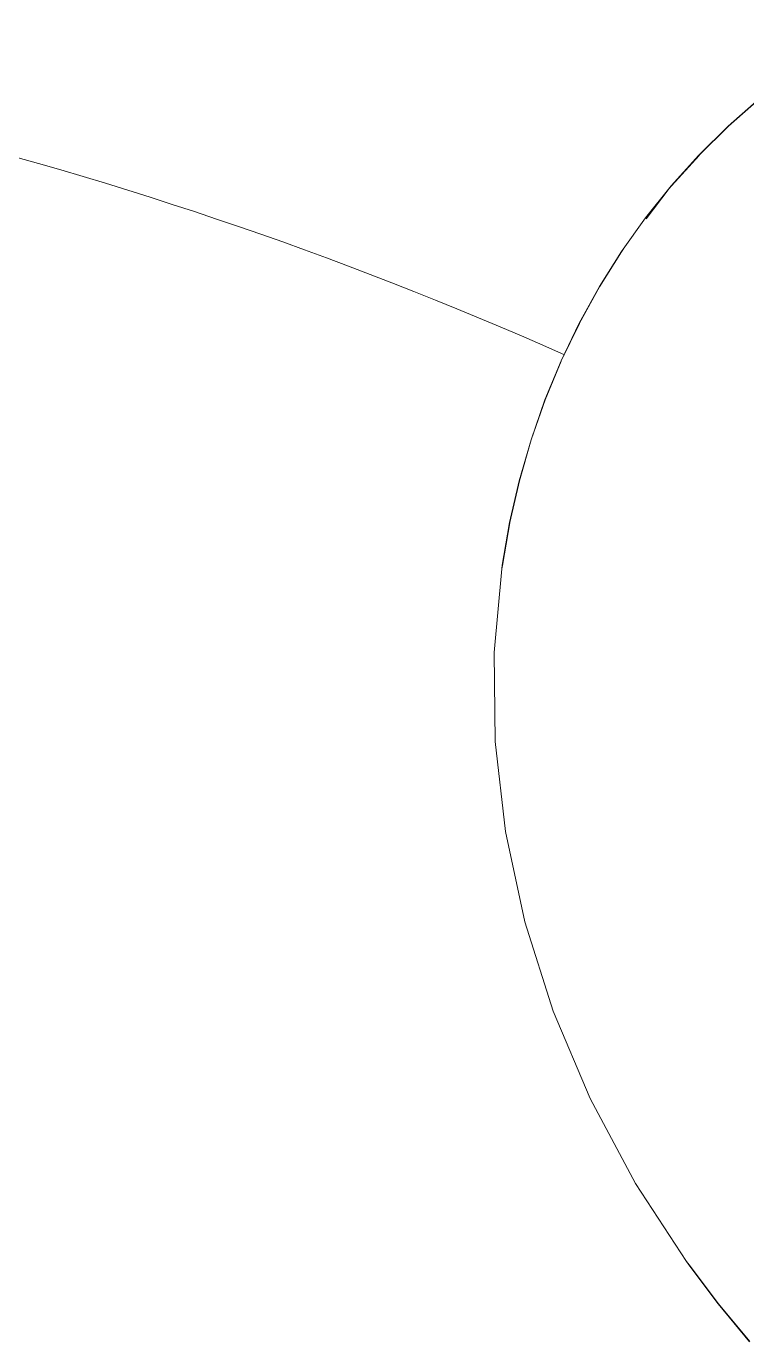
# Model space of a CAD drawing. Extents: x -14.2 to 52.3, y 3.7 to 90.9.
# Drawn here: x 20.831 to 21.211, y 27.479 to 28.172 of the extents above; entities that cross this region are included whole.
import ezdxf

# ---------------------------------------------------------------- set-up
doc = ezdxf.new("R2010")
doc.units = 0
doc.layers.add('limpo_PINI-PSG-PE-0102-LAZ-R00$0$- LAYOUT', color=135, linetype='Continuous', lineweight=5)
doc.layers.add('limpo_PINI-PSG-PE-0102-LAZ-R00$0$LAYOUT_AMB_LAZ_dwg', color=8, linetype='Continuous', lineweight=5)
doc.layers.add('limpo_PINI-PSG-PE-0102-LAZ-R00$0$XR_ARQT', color=7, linetype='Continuous')
doc.layers.add('XR_ARQT', color=7, linetype='Continuous')

# ---------------------------------------------------------------- blocks, each defined once
blk = doc.blocks.new('limpo_PINI-PSG-PE-0102-LAZ-R00$0$LAYOUT_AMB_LAZ_dwg-2867451-5PPE_008_LAZER__P_A_0_09_')
at = {"layer": 'limpo_PINI-PSG-PE-0102-LAZ-R00$0$- LAYOUT', "color": 9, "flags": 128}
for points in [[(29712.32, 21741.93), (29713.49, 21740.14), (29729.02, 21719.58), (29745.49, 21699.64)], [(29745.6, 21699.73), (29729.16, 21719.63), (29729.14, 21719.66), (29713.65, 21740.17), (29712.32, 21741.93), (29685.39, 21782.97), (29661.46, 21827.67), (29641.94, 21873.79), (29627.02, 21920.84), (29616.82, 21968.33), (29611.42, 22015.78), (29610.86, 22062.72), (29614.92, 22106.75), (29615.1, 22108.67), (29619, 22131.13), (29624.08, 22153.17), (29630.31, 22174.75), (29637.67, 22195.81), (29646.14, 22216.29), (29655.71, 22236.16), (29666.33, 22255.37), (29677.98, 22273.86), (29690.63, 22291.6), (29704.25, 22308.55), (29718.79, 22324.67), (29734.22, 22339.93), (29750.5, 22354.29)], [(29690.97, 22291.01), (29691, 22291.05), (29703.15, 22307.11), (29704.33, 22308.41), (29718.86, 22324.52), (29718.9, 22324.57), (29734.29, 22339.78), (29734.33, 22339.82), (29750.56, 22354.14), (29750.6, 22354.17), (29767.63, 22367.56), (29767.68, 22367.6), (29785.48, 22380.04), (29785.52, 22380.06), (29804.04, 22391.52), (29805.63, 22392.5)], [(29614.92, 22106.75), (29615.23, 22108.54), (29615.24, 22108.57), (29619.14, 22131.02), (29619.15, 22131.08), (29624.21, 22153.04), (29624.22, 22153.12), (29630.43, 22174.63), (29630.45, 22174.69), (29637.79, 22195.68), (29637.81, 22195.74), (29646.26, 22216.15), (29646.28, 22216.22), (29655.82, 22236.03), (29655.84, 22236.09), (29666.43, 22255.23), (29666.46, 22255.28), (29678.07, 22273.71), (29679.08, 22275.31)]]:
    blk.add_lwpolyline(points, dxfattribs=at)
at = {"layer": 'limpo_PINI-PSG-PE-0102-LAZ-R00$0$- LAYOUT', "color": 9}
blk.add_arc((28785.23, 20277.57), 2124.94, 66.04844, 76.66255, dxfattribs=at)
blk = doc.blocks.new('limpo_PINI-PSG-PE-0102-LAZ-R00$0$A$C745163c0')
at = {"layer": 'limpo_PINI-PSG-PE-0102-LAZ-R00$0$LAYOUT_AMB_LAZ_dwg', "color": 9}
blk.add_blockref('limpo_PINI-PSG-PE-0102-LAZ-R00$0$LAYOUT_AMB_LAZ_dwg-2867451-5PPE_008_LAZER__P_A_0_09_', (-22615.15, -15829.56), dxfattribs=at)
blk = doc.blocks.new('limpo_PINI-PSG-PE-0102-LAZ-R00')
at = {"layer": 'limpo_PINI-PSG-PE-0102-LAZ-R00$0$XR_ARQT', "xscale": 0.001000000000038553, "yscale": 0.001000000000038553, "zscale": 0.001000000000038553}
blk.add_blockref('limpo_PINI-PSG-PE-0102-LAZ-R00$0$A$C745163c0', (14.12396, 21.59203), dxfattribs=at)

msp = doc.modelspace()

# ---------------------------------------------------------------- block references
at = {"layer": 'XR_ARQT'}
msp.add_blockref('limpo_PINI-PSG-PE-0102-LAZ-R00', (-0.04177, 0.01702), dxfattribs=at)

doc.saveas('drawing.dxf')
